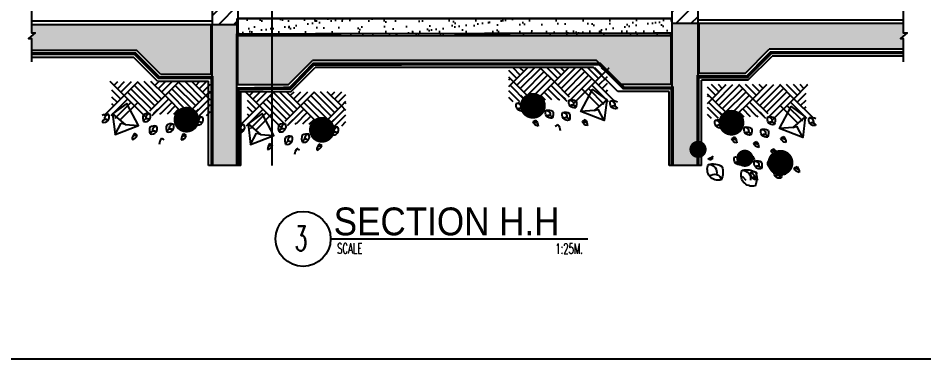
# Model space of a CAD drawing. Extents: x 417682.5 to 417711.4, y 43413.5 to 43433.4.
# Drawn here: x 417701.63 to 417706.89, y 43413.49 to 43415.48 of the extents above; entities that cross this region are included whole.
import ezdxf

# ---------------------------------------------------------------- set-up
doc = ezdxf.new("R2010")
doc.units = 0
doc.header["$MEASUREMENT"] = 0
doc.linetypes.add('CENTERX2', pattern=[4, 2.5, -0.5, 0.5, -0.5])
doc.linetypes.add('HIDDEN2', pattern=[0.1875, 0.125, -0.0625])
doc.layers.get('0').update_dxf_attribs({"linetype": 'CONTINUOUS'})
for name, color, linetype in [('2', 2, 'CONTINUOUS'), ('A-HATCH', 11, 'CONTINUOUS'), ('AXES', 11, 'CENTERX2'), ('gravel', 11, 'CONTINUOUS'), ('Hatch', 11, 'CONTINUOUS'), ('Plaster', 7, 'CONTINUOUS'), ('SANI', 2, 'CONTINUOUS'), ('TITLE', 6, 'CONTINUOUS'), ('TXT', 2, 'CONTINUOUS'), ('TXT1', 2, 'CONTINUOUS'), ('WALL', 6, 'CONTINUOUS'), ('WallPartition', 2, 'CONTINUOUS'), ('Windows', 9, 'CONTINUOUS')]:
    doc.layers.add(name, color=color, linetype=linetype)
doc.styles.add('ROMANS', font='ROMANS.shx', dxfattribs={"width": 0.6})
doc.styles.add('TTXT', font='swisse.ttf', dxfattribs={"width": 0.6})

# ---------------------------------------------------------------- blocks, each defined once
blk = doc.blocks.new('A$C22107CF4')
for p, q in [((0.1286, 0.2837), (0.0467, 0.3655)), ((0.0494, 0.3629), (0.052, 0.3655)), ((0.0692, 0.3431), (0.0916, 0.3655)), ((0.089, 0.3233), (0.1312, 0.3655)), ((0.1088, 0.3035), (0.1708, 0.3655)), ((0.1286, 0.2837), (0.2104, 0.3655)), ((0.287, 0.2045), (0.1682, 0.3233)), ((0.3068, 0.2243), (0.188, 0.3431)), ((0.3266, 0.2441), (0.2078, 0.3629)), ((0.3464, 0.2639), (0.2447, 0.3655)), ((0.3662, 0.2837), (0.2843, 0.3655)), ((0.287, 0.3629), (0.2896, 0.3655)), ((0.3068, 0.3431), (0.3292, 0.3655)), ((0.3266, 0.3233), (0.3688, 0.3655)), ((0.3464, 0.3035), (0.4084, 0.3655)), ((0.3662, 0.2837), (0.448, 0.3655)), ((0.5246, 0.2045), (0.4058, 0.3233)), ((0.5444, 0.2243), (0.4256, 0.3431)), ((0.5642, 0.2441), (0.4454, 0.3629)), ((0.584, 0.2639), (0.4823, 0.3655)), ((0.6038, 0.2837), (0.5219, 0.3655)), ((0.5246, 0.3629), (0.5272, 0.3655)), ((0.5444, 0.3431), (0.5668, 0.3655)), ((0.5642, 0.3233), (0.6064, 0.3655)), ((0.584, 0.3035), (0.6308, 0.3504)), ((0.0126, 0.1677), (0.1286, 0.2837)), ((0.0522, 0.1677), (0.1484, 0.2639)), ((0.1088, 0.2639), (0.0574, 0.3153)), ((0.089, 0.2441), (0.0574, 0.2757)), ((0.2522, 0.1601), (0.1286, 0.2837)), ((0.2844, 0.1675), (0.1484, 0.3035)), ((0.2775, 0.195), (0.3662, 0.2837)), ((0.2911, 0.169), (0.386, 0.2639)), ((0.4822, 0.1677), (0.3662, 0.2837)), ((0.5048, 0.1847), (0.386, 0.3035)), ((0.4877, 0.1677), (0.6038, 0.2837)), ((0.5273, 0.1677), (0.6236, 0.2639)), ((0.6038, 0.2837), (0.6308, 0.3108)), ((0.6308, 0.2566), (0.6038, 0.2837)), ((0.6308, 0.2962), (0.6236, 0.3035)), ((0.0692, 0.2243), (0.0574, 0.2361)), ((0.0761, 0.152), (0.1682, 0.2441)), ((0.1077, 0.144), (0.2078, 0.2441)), ((0.3425, 0.1808), (0.4058, 0.2441)), ((0.3799, 0.1786), (0.4256, 0.2243)), ((0.5669, 0.1677), (0.6308, 0.2316)), ((0.2998, 0.1806), (0.3237, 0.2045)), ((0.335, 0.1762), (0.3435, 0.1847)), ((0.4173, 0.1764), (0.4454, 0.2045)), ((0.4547, 0.1742), (0.4652, 0.1847)), ((0.4927, 0.1359), (0.5613, 0.2045)), ((0.6065, 0.1677), (0.6308, 0.192))]:
    blk.add_line(p, q)
for points in [[(0.0766, 0.0585), (0.2116, 0.111), (0.1441, 0.2385), (0.0616, 0.1785), (0.0766, 0.0585), (0.1112, 0.1244)], [(0.1343, 0.1163), (0.2116, 0.111), (0.1441, 0.2385), (0.0616, 0.1785), (0.1343, 0.1163), (0.1112, 0.1244)]]:
    blk.add_lwpolyline(points)
for centre, radius, start, end in [((0.0263, 0.124), 0.0509, 76.0322, 121.1405), ((0.0105, 0.1589), 0.0317, 253.7091, 27.4015), ((0.0385, 0.1494), 0.024, 89.5708, 192.7334), ((0.2876, 0.1547), 0.0506, 159.5756, 205.1522), ((0.2666, 0.1288), 0.0509, 76.0322, 121.1405), ((0.2507, 0.1636), 0.0317, 253.7091, 27.4015), ((0.2787, 0.1542), 0.024, 89.5708, 192.7334), ((0.5718, 0.1099), 0.0509, 76.0322, 121.1405), ((0.556, 0.1448), 0.0317, 253.7091, 27.4015), ((0.5839, 0.1354), 0.024, 89.5708, 192.7334), ((0.0207, 0.1257), 0.0193, 42.46, 171.8043), ((0.261, 0.1305), 0.0193, 42.46, 171.8043), ((0.3047, 0.0563), 0.0509, 76.0322, 121.1405), ((0.2889, 0.0912), 0.0317, 253.7091, 27.4015), ((0.3168, 0.0818), 0.024, 89.5708, 192.7334), ((0.4233, 0.0945), 0.0506, 159.5756, 205.1522), ((0.4022, 0.0685), 0.0509, 76.0322, 121.1405), ((0.3864, 0.1034), 0.0317, 253.7091, 27.4015), ((0.4143, 0.0939), 0.024, 89.5708, 192.7334), ((0.5929, 0.1359), 0.0506, 159.5756, 205.1522), ((0.5662, 0.1116), 0.0193, 42.46, 171.8043), ((0.2409, 0.024), 0.0669, 143.5113, 175.9191), ((0.1707, 0.0622), 0.0336, 275.8828, 346.643), ((0.1707, 0.0622), 0.0336, 275.8828, 346.643), ((0.2198, -0.0514), 0.1071, 98.8765, 112.9463), ((-0.5126, -1.1654), 1.4144, 59.5906, 60.3518), ((0.3258, 0.0823), 0.0506, 159.5756, 205.1522), ((0.2991, 0.058), 0.0193, 42.46, 171.8043), ((0.3966, 0.0702), 0.0193, 42.46, 171.8043), ((0.5272, 0.0216), 0.0669, 143.5113, 175.9191), ((-0.2263, -1.1678), 1.4144, 59.5906, 60.3518), ((0.3991, -0.0048), 0.0669, 143.5113, 175.9191), ((-0.3544, -1.1942), 1.4144, 59.5906, 60.3518), ((0.457, 0.0598), 0.0336, 275.8828, 346.643), ((0.457, 0.0598), 0.0336, 275.8828, 346.643), ((0.5062, -0.0538), 0.1071, 98.8765, 112.9463)]:
    blk.add_arc(centre, radius, start, end)
at = {"layer": 'Hatch', "const_width": 0.075}
blk.add_lwpolyline([(0.4534, 0.144, 1), (0.5284, 0.144, 1)], format="xyb", close=True, dxfattribs=at)
blk = doc.blocks.new('A$C53BB0ABE')
for p, q in [((0.1286, 0.5089), (0.0467, 0.5908)), ((0.0494, 0.5881), (0.052, 0.5908)), ((0.0692, 0.5683), (0.0916, 0.5908)), ((0.089, 0.5485), (0.1312, 0.5908)), ((0.1088, 0.5287), (0.1708, 0.5908)), ((0.1286, 0.5089), (0.2104, 0.5908)), ((0.3266, 0.4693), (0.2078, 0.5881)), ((0.3464, 0.4891), (0.2447, 0.5908)), ((0.3662, 0.5089), (0.2843, 0.5908)), ((0.287, 0.5881), (0.2896, 0.5908)), ((0.3068, 0.5683), (0.3292, 0.5908)), ((0.3266, 0.5485), (0.3688, 0.5908)), ((0.3464, 0.5287), (0.4084, 0.5908)), ((0.3662, 0.5089), (0.448, 0.5908)), ((0.5642, 0.4693), (0.4454, 0.5881)), ((0.584, 0.4891), (0.4823, 0.5908)), ((0.6038, 0.5089), (0.5219, 0.5908)), ((0.5246, 0.5881), (0.5272, 0.5908)), ((0.5444, 0.5683), (0.5668, 0.5908)), ((0.5642, 0.5485), (0.6064, 0.5908)), ((0.1088, 0.4891), (0.0574, 0.5405)), ((0.2844, 0.3927), (0.1484, 0.5287)), ((0.287, 0.4297), (0.1682, 0.5485)), ((0.3068, 0.4495), (0.188, 0.5683)), ((0.5048, 0.4099), (0.386, 0.5287)), ((0.5246, 0.4297), (0.4058, 0.5485)), ((0.5444, 0.4495), (0.4256, 0.5683)), ((0.584, 0.5287), (0.6308, 0.5756)), ((0.6038, 0.5089), (0.6308, 0.536)), ((0.6308, 0.5215), (0.6236, 0.5287)), ((0.0126, 0.3929), (0.1286, 0.5089)), ((0.0522, 0.3929), (0.1484, 0.4891)), ((0.089, 0.4693), (0.0574, 0.5009)), ((0.2522, 0.3853), (0.1286, 0.5089)), ((0.2775, 0.4202), (0.3662, 0.5089)), ((0.2911, 0.3942), (0.386, 0.4891)), ((0.4822, 0.3929), (0.3662, 0.5089)), ((0.4877, 0.3929), (0.6038, 0.5089)), ((0.5273, 0.3929), (0.6236, 0.4891)), ((0.6308, 0.4819), (0.6038, 0.5089)), ((0.0692, 0.4495), (0.0574, 0.4613)), ((0.0761, 0.3773), (0.1682, 0.4693)), ((0.1077, 0.3692), (0.2078, 0.4693)), ((0.2998, 0.4059), (0.3237, 0.4297)), ((0.3425, 0.406), (0.4058, 0.4693)), ((0.3799, 0.4038), (0.4256, 0.4495)), ((0.4173, 0.4017), (0.4454, 0.4297)), ((0.4927, 0.3612), (0.5613, 0.4297)), ((0.5669, 0.3929), (0.6308, 0.4568)), ((0.335, 0.4014), (0.3435, 0.4099)), ((0.4547, 0.3995), (0.4652, 0.4099)), ((0.6065, 0.3929), (0.6308, 0.4172)), ((0.6038, 0.1716), (0.5993, 0.1716)), ((0.5993, 0.1716), (0.5993, 0.17)), ((0.5993, 0.17), (0.6008, 0.17)), ((0.6008, 0.17), (0.6008, 0.1685)), ((0.6023, 0.1655), (0.6023, 0.1579)), ((0.6054, 0.17), (0.6038, 0.1716)), ((0.6069, 0.1685), (0.6054, 0.17)), ((0.6084, 0.167), (0.6069, 0.1685)), ((0.6099, 0.167), (0.6084, 0.167)), ((0.6114, 0.1655), (0.6099, 0.167)), ((0.6129, 0.164), (0.6114, 0.1655)), ((0.616, 0.164), (0.6129, 0.164)), ((0.6175, 0.1625), (0.616, 0.164)), ((0.6205, 0.1625), (0.6175, 0.1625)), ((0.6205, 0.1609), (0.6205, 0.1625)), ((0.6236, 0.1609), (0.6205, 0.1609)), ((0.6236, 0.1579), (0.6236, 0.1609)), ((0.1652, 0.1106), (0.1667, 0.1091)), ((0.1667, 0.1091), (0.1758, 0.1091)), ((0.1758, 0.1091), (0.1773, 0.1106)), ((0.1773, 0.1106), (0.1804, 0.1106)), ((0.6023, 0.1579), (0.6054, 0.1564)), ((0.6054, 0.1564), (0.6069, 0.1549)), ((0.6069, 0.1549), (0.6084, 0.1534)), ((0.6084, 0.1534), (0.6175, 0.1534)), ((0.6175, 0.1534), (0.619, 0.1549)), ((0.619, 0.1549), (0.622, 0.1549)), ((0.622, 0.1564), (0.6236, 0.1579)), ((0.622, 0.1549), (0.622, 0.1564)), ((0.4049, 0.033), (0.4273, 0.0554))]:
    blk.add_line(p, q)
for points in [[(0.0766, 0.2837), (0.2116, 0.3362), (0.1441, 0.4638), (0.0616, 0.4038), (0.0766, 0.2837), (0.1112, 0.3497)], [(0.1343, 0.3416), (0.2116, 0.3362), (0.1441, 0.4638), (0.0616, 0.4038), (0.1343, 0.3416), (0.1112, 0.3497)]]:
    blk.add_lwpolyline(points)
for centre, radius, start, end in [((0.0263, 0.3493), 0.0509, 76.0322, 121.1405), ((0.0105, 0.3841), 0.0317, 253.7091, 27.4015), ((0.0207, 0.3509), 0.0193, 42.46, 171.8043), ((0.0385, 0.3747), 0.024, 89.5708, 192.7334), ((0.2876, 0.38), 0.0506, 159.5756, 205.1522), ((0.2666, 0.354), 0.0509, 76.0322, 121.1405), ((0.2507, 0.3889), 0.0317, 253.7091, 27.4015), ((0.261, 0.3557), 0.0193, 42.46, 171.8043), ((0.2787, 0.3794), 0.024, 89.5708, 192.7334), ((0.5929, 0.3611), 0.0506, 159.5756, 205.1522), ((0.5718, 0.3352), 0.0509, 76.0322, 121.1405), ((0.556, 0.37), 0.0317, 253.7091, 27.4015), ((0.5839, 0.3606), 0.024, 89.5708, 192.7334), ((0.3258, 0.3075), 0.0506, 159.5756, 205.1522), ((0.3047, 0.2816), 0.0509, 76.0322, 121.1405), ((0.2889, 0.3164), 0.0317, 253.7091, 27.4015), ((0.3168, 0.307), 0.024, 89.5708, 192.7334), ((0.4233, 0.3197), 0.0506, 159.5756, 205.1522), ((0.4022, 0.2938), 0.0509, 76.0322, 121.1405), ((0.3864, 0.3286), 0.0317, 253.7091, 27.4015), ((0.4143, 0.3192), 0.024, 89.5708, 192.7334), ((0.5662, 0.3369), 0.0193, 42.46, 171.8043), ((0.2409, 0.2493), 0.0669, 143.5113, 175.9191), ((0.1707, 0.2874), 0.0336, 275.8828, 346.643), ((0.1707, 0.2874), 0.0336, 275.8828, 346.643), ((0.2198, 0.1738), 0.1071, 98.8765, 112.9463), ((-0.5126, -0.9402), 1.4144, 59.5906, 60.3518), ((0.2991, 0.2833), 0.0193, 42.46, 171.8043), ((0.3966, 0.2954), 0.0193, 42.46, 171.8043), ((0.5272, 0.2468), 0.0669, 143.5113, 175.9191), ((0.457, 0.285), 0.0336, 275.8828, 346.643), ((0.457, 0.285), 0.0336, 275.8828, 346.643), ((0.5062, 0.1714), 0.1071, 98.8765, 112.9463), ((-0.2263, -0.9426), 1.4144, 59.5906, 60.3518), ((0.2974, 0.1777), 0.0669, 143.5113, 175.9191), ((-0.4561, -1.0117), 1.4144, 59.5906, 60.3518), ((0.3991, 0.2205), 0.0669, 143.5113, 175.9191), ((0.3289, 0.2586), 0.0336, 275.8828, 346.643), ((0.3289, 0.2586), 0.0336, 275.8828, 346.643), ((0.3781, 0.145), 0.1071, 98.8765, 112.9463), ((-0.3544, -0.969), 1.4144, 59.5906, 60.3518), ((0.2342, 0.1849), 0.0506, 159.5756, 205.1522), ((0.1973, 0.1938), 0.0317, 253.7091, 27.4015), ((0.2076, 0.1607), 0.0193, 42.46, 171.8043), ((0.2272, 0.2159), 0.0336, 275.8828, 346.643), ((0.2272, 0.2159), 0.0336, 275.8828, 346.643), ((0.2764, 0.1023), 0.1071, 98.8765, 112.9463), ((0.4217, 0.1339), 0.0669, 143.5113, 175.9191), ((0.3515, 0.172), 0.0336, 275.8828, 346.643), ((0.3515, 0.172), 0.0336, 275.8828, 346.643), ((0.4007, 0.0584), 0.1071, 98.8765, 112.9463), ((-0.3318, -1.0556), 1.4144, 59.5906, 60.3518), ((0.4809, 0.1473), 0.0506, 159.5756, 205.1522), ((0.444, 0.1562), 0.0317, 253.7091, 27.4015), ((0.4719, 0.1468), 0.024, 89.5708, 192.7334), ((0.1633, 0.075), 0.0669, 143.5113, 175.9191), ((0.0931, 0.1132), 0.0336, 275.8828, 346.643), ((0.0931, 0.1132), 0.0336, 275.8828, 346.643), ((0.1423, -0.0004), 0.1071, 98.8765, 112.9463), ((-0.5902, -1.1144), 1.4144, 59.5906, 60.3518), ((0.2641, 0.1182), 0.0309, 145.6775, 215.1297), ((0.2643, 0.1135), 0.0339, 70.0639, 139.3275), ((0.2477, 0.1308), 0.0317, 253.7091, 27.4015), ((0.258, 0.0977), 0.0193, 42.46, 171.8043), ((0.2757, 0.1214), 0.024, 89.5708, 192.7334), ((0.364, 0.1228), 0.0506, 159.5756, 205.1522), ((0.343, 0.0969), 0.0509, 76.0322, 121.1405), ((0.3271, 0.1317), 0.0317, 253.7091, 27.4015), ((0.3374, 0.0986), 0.0193, 42.46, 171.8043), ((0.3551, 0.1223), 0.024, 89.5708, 192.7334), ((0.4542, 0.123), 0.0193, 42.46, 171.8043), ((0.6418, 0.0795), 0.1012, 159.5756, 205.1522), ((0.5997, 0.0276), 0.1018, 76.0322, 121.1405), ((0.568, 0.0973), 0.0634, 253.7091, 27.4015), ((0.6239, 0.0785), 0.048, 89.5708, 192.7334), ((0.247, 0.0605), 0.0669, 143.5113, 175.9191), ((0.1768, 0.0987), 0.0336, 275.8828, 346.643), ((0.1768, 0.0987), 0.0336, 275.8828, 346.643), ((0.2259, -0.0149), 0.1071, 98.8765, 112.9463), ((-0.5065, -1.1289), 1.4144, 59.5906, 60.3518), ((0.2488, 0.0686), 0.0506, 159.5756, 205.1522), ((0.2277, 0.0426), 0.0509, 76.0322, 121.1405), ((0.2119, 0.0775), 0.0317, 253.7091, 27.4015), ((0.2221, 0.0443), 0.0193, 42.46, 171.8043), ((0.2398, 0.0681), 0.024, 89.5708, 192.7334), ((0.347, 0.0689), 0.0317, 253.7091, 27.4015), ((0.3641, 0.0592), 0.0267, 65.5992, 147.4022), ((0.4454, 0.0455), 0.1012, 159.5756, 205.1522), ((0.4033, -0.0063), 0.1018, 76.0322, 121.1405), ((0.5126, -0.0328), 0.1801, 139.7514, 152.5428), ((0.3716, 0.0634), 0.0634, 253.7091, 27.4015), ((0.4275, 0.0445), 0.048, 89.5708, 192.7334), ((0.5884, 0.031), 0.0386, 42.46, 171.8043), ((0.3603, 0.0256), 0.0257, 64.3681, 149.8962)]:
    blk.add_arc(centre, radius, start, end)
at = {"layer": 'Hatch'}
for points, const_width in [([(0.4534, 0.3692, 1), (0.5284, 0.3692, 1)], 0.075), ([(0.6603, 0.2138, 1), (0.7103, 0.2138, 1)], 0.05), ([(0.1682, 0.136, 1), (0.2432, 0.136, 1)], 0.075), ([(0.3881, 0.162, 1), (0.4381, 0.162, 1)], 0.05)]:
    blk.add_lwpolyline(points, format="xyb", close=True, dxfattribs=dict(at, const_width=const_width))

msp = doc.modelspace()

# ---------------------------------------------------------------- hatches: boundary and pattern name
at = {"layer": 'A-HATCH'}
h = msp.add_hatch(dxfattribs=at)
h.set_pattern_fill('ANSI31', color=256, scale=0.5, style=0)
h.set_pattern_definition([(45, (-138.65015, -88.17852), (-0.044194173824, 0.044194173824), [])])
h.paths.add_polyline_path([(417702.904, 43418.5258), (417702.8129, 43418.4614), (417702.8129, 43418.497), (417702.754, 43418.497), (417702.754, 43415.442), (417702.904, 43415.442)])
h.paths.add_polyline_path([(417705.579, 43418.497), (417705.5764, 43418.497), (417705.5764, 43418.5342), (417705.4734, 43418.4614), (417705.4734, 43418.497), (417705.429, 43418.497), (417705.429, 43415.447), (417705.579, 43415.447)])
at = {"layer": 'Windows'}
h = msp.add_hatch(dxfattribs=at)
h.set_pattern_fill('AR-SAND', color=256, scale=0.05, style=0)
h.set_pattern_definition([(37.5, (-138.65015, -88.17852), (-0.003149667905, 0.09634118845), [0, -0.076, 0, -0.085, 0, -0.08125]), (7.5, (-138.65015, -88.17852), (0.088488835263, 0.14110730326), [0, -0.041, 0, -0.0685, 0, -0.02625]), (327.5, (-138.71165, -88.17852), (0.155707093088, 0.000282952677), [0, -0.025, 0, -0.09, 0, -0.1175]), (317.5, (-138.71165, -88.17852), (0.15030633023, 0.043883778247), [0, -0.0125, 0, -0.059, 0, -0.0675])])
h.paths.add_polyline_path([(417705.429, 43415.477), (417702.904, 43415.477), (417702.904, 43415.377), (417705.429, 43415.377)])
h = msp.add_hatch(dxfattribs=at)
h.set_pattern_fill('AR-CONC', color=256, scale=0.03, style=0)
h.set_pattern_definition([(50, (-138.65015, -88.17852), (0.21517805478, -0.018825640495), [0.0225, -0.2475]), (355, (-138.65015, -88.17852), (-0.04162540008, 0.22565764011), [0.018, -0.198]), (100.4514, (-138.63222, -88.18009), (0.17355281451, 0.20683186262), [0.019122057, -0.2103426336]), (46.1842, (-138.65015, -88.11852), (0.32017231459, -0.0496557043), [0.03375, -0.37125]), (96.6356, (-138.62347, -88.12266), (0.28039881166, 0.29223536127), [0.0286830864, -0.3155139]), (351.1842, (-138.65015, -88.11852), (0.28039858354, 0.29223558028), [0.027, -0.297]), (21, (-138.62015, -88.13352), (0.179072115636, -0.1207856672), [0.0225, -0.2475]), (326, (-138.62015, -88.13352), (0.07299459958, 0.21754501351), [0.018, -0.198]), (71.4514, (-138.60522, -88.14358), (0.25206678857, 0.09675914901), [0.019122057, -0.2103426336]), (37.5, (-138.65015, -88.17852), (0.003647956595, 0.09986815615), [0, -0.1956, 0, -0.201, 0, -0.19875]), (7.5, (-138.65015, -88.17852), (0.078920861233, 0.118323513565), [0, -0.1146, 0, -0.1911, 0, -0.07575]), (327.5, (-138.71705, -88.17852), (0.160146730852, -0.00676646152), [0, -0.075, 0, -0.234, 0, -0.3105]), (317.5, (-138.74705, -88.17852), (0.174955850803, 0.0300314947), [0, -0.0975, 0, -0.1554, 0, -0.2205])])
h.paths.add_polyline_path([(417705.853, 43415.157), (417705.993, 43415.297), (417706.7721, 43415.297), (417706.7721, 43415.3598), (417706.7556, 43415.3598), (417706.7721, 43415.3735), (417706.7721, 43415.447), (417705.5854, 43415.447), (417705.5854, 43415.157)])
h.paths.add_polyline_path([(417705.579, 43415.447), (417705.429, 43415.447), (417705.429, 43415.377), (417705.429, 43415.377), (417705.429, 43415.092), (417705.429, 43414.6213), (417705.579, 43414.6213), (417705.579, 43414.6894, -0.995239), (417705.579, 43414.7394)])
h.paths.add_polyline_path([(417705.4226, 43415.377), (417703.104, 43415.377), (417703.104, 43415.092), (417703.1976, 43415.092), (417703.3376, 43415.232), (417704.989, 43415.232), (417705.129, 43415.092), (417705.4226, 43415.092)])
h.paths.add_polyline_path([(417703.104, 43415.377), (417702.904, 43415.377), (417702.904, 43415.092), (417703.104, 43415.092)])
h.paths.add_polyline_path([(417702.8984, 43415.387), (417702.8984, 43415.442), (417702.754, 43415.442), (417702.754, 43414.9623), (417702.754, 43414.6213), (417702.8984, 43414.6213)])
h.paths.add_polyline_path([(417702.7488, 43415.442), (417701.704, 43415.442), (417701.704, 43415.3922), (417701.7265, 43415.3922), (417701.704, 43415.3735), (417701.704, 43415.292), (417702.314, 43415.292), (417702.454, 43415.152), (417702.7488, 43415.152)])

# ---------------------------------------------------------------- linework, layer by layer
at = {"layer": '2'}
for p, q in [((417701.704, 43415.442), (417702.7488, 43415.442)), ((417702.7488, 43415.152), (417702.7488, 43415.442)), ((417702.754, 43415.442), (417702.904, 43415.442)), ((417702.754, 43414.9623), (417702.754, 43415.442)), ((417705.429, 43414.6213), (417705.429, 43415.447)), ((417705.429, 43415.092), (417705.429, 43415.447)), ((417705.579, 43415.447), (417705.429, 43415.447)), ((417705.579, 43414.6213), (417705.579, 43415.447)), ((417706.7721, 43415.447), (417705.5854, 43415.447)), ((417705.5854, 43415.157), (417705.5854, 43415.447)), ((417702.8984, 43414.6213), (417702.8984, 43415.387)), ((417702.904, 43415.377), (417705.4226, 43415.382)), ((417702.904, 43415.087), (417702.904, 43415.377)), ((417705.4226, 43415.092), (417705.4226, 43415.382)), ((417701.704, 43415.292), (417702.314, 43415.292)), ((417702.454, 43415.152), (417702.314, 43415.292)), ((417705.853, 43415.157), (417705.993, 43415.297)), ((417706.7721, 43415.297), (417705.993, 43415.297)), ((417701.704, 43415.252), (417702.2974, 43415.252)), ((417702.4374, 43415.112), (417702.2974, 43415.252)), ((417703.1976, 43415.092), (417703.3376, 43415.232)), ((417704.989, 43415.232), (417703.3376, 43415.232)), ((417705.129, 43415.092), (417704.989, 43415.232)), ((417705.8696, 43415.117), (417706.0096, 43415.257)), ((417706.7721, 43415.257), (417706.0096, 43415.257)), ((417703.2142, 43415.052), (417703.3542, 43415.192)), ((417704.9724, 43415.192), (417703.3542, 43415.192)), ((417705.1124, 43415.052), (417704.9724, 43415.192)), ((417702.4374, 43415.112), (417702.734, 43415.112)), ((417702.454, 43415.152), (417702.7488, 43415.152)), ((417702.734, 43414.6213), (417702.734, 43415.112)), ((417705.853, 43415.157), (417705.5854, 43415.157)), ((417705.599, 43414.6213), (417705.599, 43415.117)), ((417705.8696, 43415.117), (417705.599, 43415.117)), ((417702.904, 43415.092), (417703.1976, 43415.092)), ((417705.4226, 43415.092), (417705.129, 43415.092)), ((417702.8984, 43414.6527), (417702.8984, 43415.047)), ((417702.9148, 43415.052), (417703.2142, 43415.052)), ((417702.9208, 43414.6213), (417702.9208, 43415.052)), ((417705.4119, 43415.052), (417705.1124, 43415.052)), ((417705.4119, 43414.6213), (417705.4119, 43415.052)), ((417702.9208, 43414.6213), (417702.734, 43414.6213)), ((417705.599, 43414.6213), (417705.4119, 43414.6213))]:
    msp.add_line(p, q, dxfattribs=at)
at = {"layer": 'AXES'}
msp.add_line((417703.104, 43414.6213), (417703.104, 43419.0752), dxfattribs=at)
at = {"layer": 'Plaster'}
for p, q in [((417702.904, 43415.477), (417705.429, 43415.477)), ((417701.704, 43415.462), (417702.754, 43415.462)), ((417706.7721, 43415.467), (417705.579, 43415.467))]:
    msp.add_line(p, q, dxfattribs=at)
at = {"layer": 'SANI', "color": 6}
msp.add_line((417703.4432, 43414.1938), (417704.9393, 43414.1938), dxfattribs=at)
at = {"layer": 'TITLE'}
msp.add_line((417682.4985, 43413.495), (417710.8235, 43413.495), dxfattribs=at)
at = {"layer": 'TITLE', "color": 6}
msp.add_circle((417703.2832, 43414.1938), 0.16, dxfattribs=at)
at = {"layer": 'WALL'}
for p, q in [((417702.754, 43418.497), (417702.754, 43415.442)), ((417702.904, 43418.5258), (417702.904, 43415.442)), ((417705.429, 43415.447), (417705.429, 43418.497)), ((417705.579, 43415.447), (417705.579, 43418.497))]:
    msp.add_line(p, q, dxfattribs=at)
at = {"layer": 'WallPartition', "linetype": 'HIDDEN2'}
for points, const_width in [([(417702.8984, 43415.387), (417705.429, 43415.392), (417705.4289, 43415.482)], 0.01), ([(417702.8984, 43415.387), (417702.8984, 43415.477)], 0.01), ([(417701.704, 43415.272), (417702.3057, 43415.272), (417702.4457, 43415.132), (417702.754, 43415.132), (417702.754, 43414.6156)], 0.02), ([(417706.7721, 43415.277), (417706.0032, 43415.2779), (417705.8645, 43415.137), (417705.579, 43415.137), (417705.579, 43414.6213)], 0.02), ([(417702.9052, 43414.6213), (417702.9052, 43415.0675), (417703.2087, 43415.071), (417703.3431, 43415.2103), (417705.0067, 43415.212), (417705.1467, 43415.072), (417705.429, 43415.072), (417705.429, 43414.6213)], 0.02)]:
    msp.add_lwpolyline(points, dxfattribs=dict(at, const_width=const_width))
at = {"layer": 'Windows'}
for points in [[(417701.704, 43415.5213), (417701.704, 43415.3922), (417701.7265, 43415.3922), (417701.6875, 43415.3598), (417701.704, 43415.3598), (417701.704, 43415.225)], [(417706.7721, 43415.5213), (417706.7721, 43415.3922), (417706.7947, 43415.3922), (417706.7556, 43415.3598), (417706.7721, 43415.3598), (417706.7721, 43415.225)]]:
    msp.add_lwpolyline(points, dxfattribs=at)
msp.add_lwpolyline([(417705.429, 43415.477), (417702.904, 43415.477), (417702.904, 43415.377), (417705.429, 43415.377)], close=True, dxfattribs=at)

# ---------------------------------------------------------------- block references
at = {"layer": 'gravel', "xscale": -1}
for name, p in [('A$C22107CF4', (417705.11, 43414.8241)), ('A$C53BB0ABE', (417706.2644, 43414.5006))]:
    msp.add_blockref(name, p, dxfattribs=at)
at = {"layer": 'gravel'}
for p in [(417702.1144, 43414.7435), (417702.9017, 43414.6843)]:
    msp.add_blockref('A$C22107CF4', p, dxfattribs=at)

# ---------------------------------------------------------------- texts
at = {"layer": 'TITLE', "style": 'ROMANS', "width": 0.6}
msp.add_text('3', height=0.1439, dxfattribs=at).set_placement((417703.2344, 43414.1242))
at = {"layer": 'TXT', "style": 'ROMANS', "width": 0.6}
for s, p in [('SCALE', (417703.4809, 43414.1083)), ('1:25M.', (417704.7495, 43414.1069))]:
    msp.add_text(s, height=0.06, dxfattribs=at).set_placement(p)
at = {"layer": 'TXT1', "color": 6, "style": 'TTXT', "width": 0.9}
msp.add_text('SECTION H.H', height=0.162094, dxfattribs=at).set_placement((417703.461, 43414.2142))

doc.saveas('drawing.dxf')
